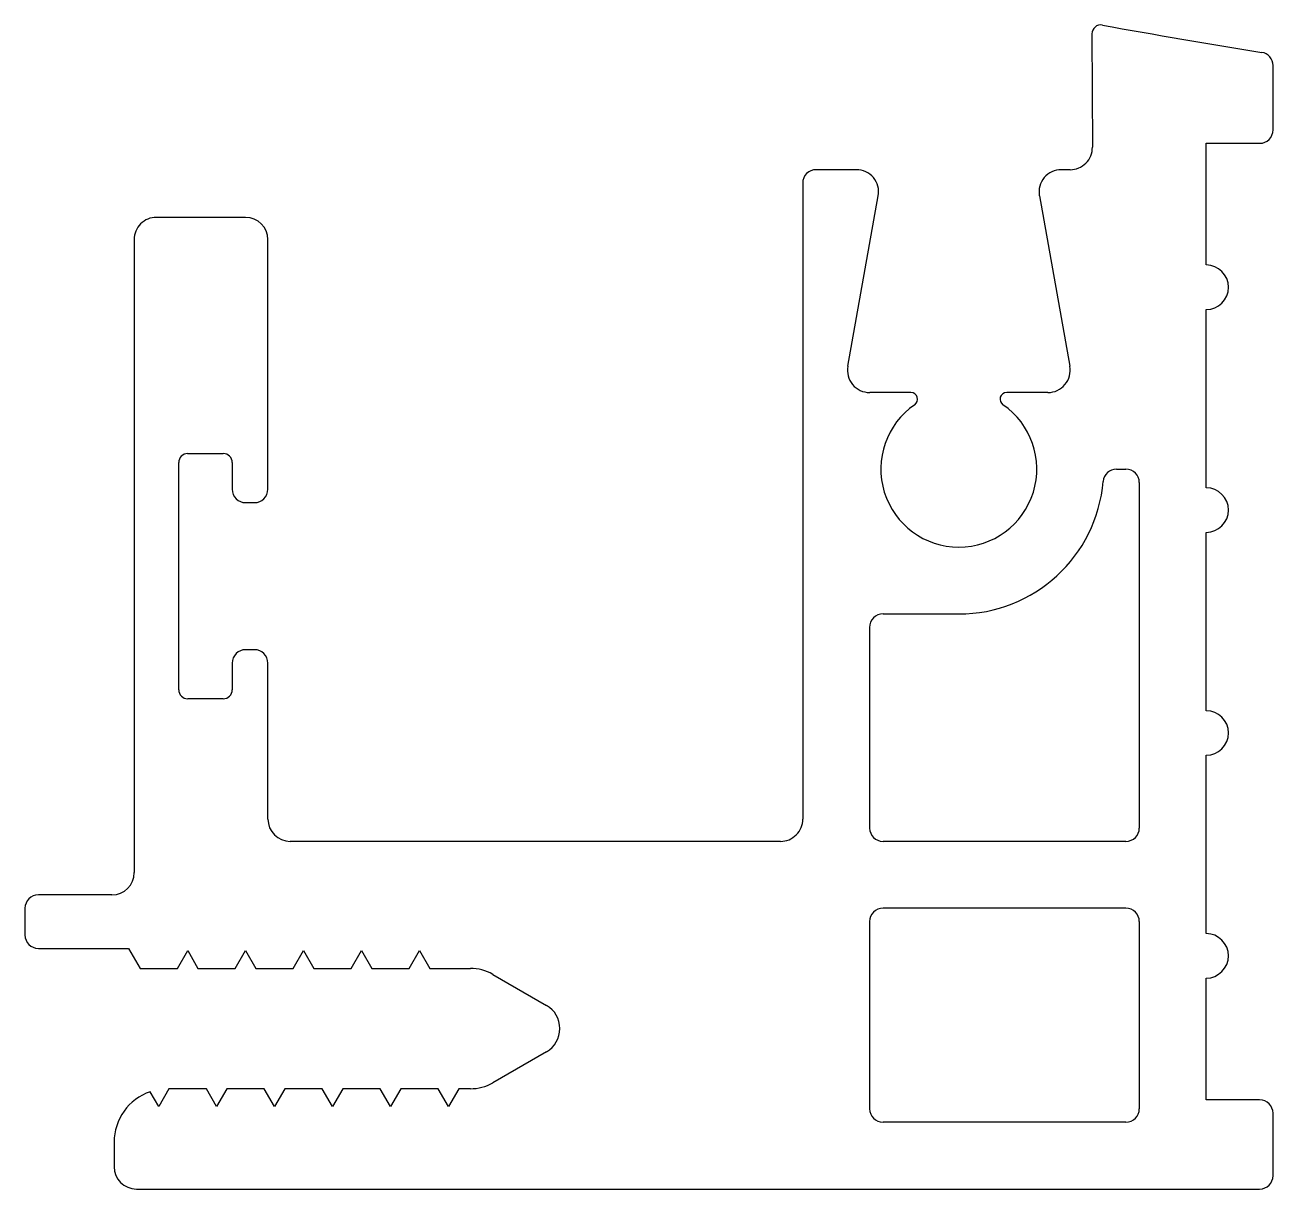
# Model space of a CAD drawing. Extents: x 619.9 to 647.9, y 670 to 696.1.
import ezdxf

# ---------------------------------------------------------------- set-up
doc = ezdxf.new("R2010")
doc.units = 0
doc.layers.get('0').update_dxf_attribs({"linetype": 'CONTINUOUS'})

msp = doc.modelspace()

# ---------------------------------------------------------------- linework, layer by layer
for p, q in [((643.79, 695.903), (643.803, 693.359)), ((647.855, 693.749), (647.855, 695.193)), ((646.355, 693.449), (647.555, 693.449)), ((646.355, 690.719), (646.355, 693.449)), ((638.507, 692.857), (637.604, 692.857)), ((643.303, 692.857), (643.104, 692.857)), ((637.304, 692.557), (637.305, 678.287)), ((638.315, 688.445), (638.999, 692.268)), ((642.612, 692.268), (643.296, 688.445)), ((624.804, 691.787), (622.804, 691.787)), ((622.304, 691.287), (622.305, 677.087)), ((625.304, 685.687), (625.304, 691.287)), ((646.355, 685.719), (646.355, 689.719)), ((639.731, 687.856), (638.807, 687.857)), ((642.804, 687.857), (641.88, 687.856)), ((623.504, 686.487), (624.304, 686.487)), ((623.305, 681.187), (623.304, 686.287)), ((624.504, 686.287), (624.504, 685.687)), ((644.343, 686.139), (644.555, 686.139)), ((644.855, 685.839), (644.855, 678.087)), ((624.804, 685.387), (625.004, 685.387)), ((646.355, 680.719), (646.355, 684.719)), ((639.105, 682.889), (640.806, 682.889)), ((638.805, 682.589), (638.805, 678.087)), ((625.004, 682.087), (624.805, 682.087)), ((624.505, 681.787), (624.505, 681.187)), ((625.305, 678.287), (625.304, 681.787)), ((624.302, 680.987), (623.505, 680.987)), ((646.355, 675.719), (646.355, 679.719)), ((636.805, 677.787), (625.805, 677.787)), ((644.555, 677.787), (639.105, 677.787)), ((621.805, 676.587), (620.155, 676.587)), ((619.855, 676.287), (619.855, 675.687)), ((644.555, 676.287), (639.105, 676.287)), ((638.805, 675.987), (638.805, 671.787)), ((644.855, 675.987), (644.855, 671.787)), ((620.155, 675.387), (622.176, 675.387)), ((622.176, 675.387), (622.436, 674.937)), ((623.274, 674.937), (623.505, 675.337)), ((623.505, 675.337), (623.736, 674.937)), ((624.574, 674.937), (624.805, 675.337)), ((624.805, 675.337), (625.036, 674.937)), ((625.874, 674.937), (626.105, 675.337)), ((626.105, 675.337), (626.336, 674.937)), ((627.174, 674.937), (627.405, 675.337)), ((627.405, 675.337), (627.636, 674.937)), ((628.474, 674.937), (628.705, 675.337)), ((628.705, 675.337), (628.936, 674.937)), ((622.436, 674.937), (623.274, 674.937)), ((623.736, 674.937), (624.574, 674.937)), ((625.036, 674.937), (625.874, 674.937)), ((626.336, 674.937), (627.174, 674.937)), ((627.636, 674.937), (628.474, 674.937)), ((628.936, 674.937), (629.848, 674.937)), ((630.348, 674.803), (631.555, 674.107)), ((646.355, 671.987), (646.355, 674.719)), ((631.555, 673.067), (630.348, 672.371)), ((622.855, 671.837), (622.662, 672.171)), ((623.086, 672.237), (622.855, 671.837)), ((623.924, 672.237), (623.086, 672.237)), ((624.155, 671.837), (623.924, 672.237)), ((624.386, 672.237), (624.155, 671.837)), ((625.224, 672.237), (624.386, 672.237)), ((625.455, 671.837), (625.224, 672.237)), ((625.686, 672.237), (625.455, 671.837)), ((626.524, 672.237), (625.686, 672.237)), ((626.755, 671.837), (626.524, 672.237)), ((626.986, 672.237), (626.755, 671.837)), ((627.824, 672.237), (626.986, 672.237)), ((628.055, 671.837), (627.824, 672.237)), ((628.286, 672.237), (628.055, 671.837)), ((629.124, 672.237), (628.286, 672.237)), ((629.355, 671.837), (629.124, 672.237)), ((629.586, 672.237), (629.355, 671.837)), ((629.848, 672.237), (629.586, 672.237)), ((647.555, 671.987), (646.355, 671.987)), ((644.555, 671.487), (639.105, 671.487)), ((647.855, 670.287), (647.855, 671.687)), ((621.855, 671.037), (621.855, 670.487)), ((622.355, 669.987), (647.555, 669.987))]:
    msp.add_line(p, q)
for centre, radius, start, end in [((643.99, 695.904), 0.2, 79.6854, 180.2913), ((674.112, 861.411), 168.026, 259.68531, 260.92239), ((647.555, 695.193), 0.3, 360, 80.9227), ((647.555, 693.749), 0.3, 270, 360), ((643.303, 693.357), 0.5, 270.0019, 0.2913), ((637.604, 692.557), 0.3, 89.9912, 180.0022), ((638.507, 692.357), 0.5, 349.8512, 89.9981), ((643.104, 692.357), 0.5, 90.0019, 190.1488), ((622.804, 691.287), 0.5, 90.0003, 180.0035), ((624.804, 691.287), 0.5, 0.0024, 90.0003), ((646.355, 690.219), 0.5, 270, 90), ((638.807, 688.357), 0.5, 169.8512, 269.9981), ((642.804, 688.357), 0.5, 270.0019, 10.1488), ((639.731, 687.706), 0.15, 304.4291, 89.9981), ((641.88, 687.706), 0.15, 90.0019, 235.5709), ((640.806, 686.139), 1.75, 124.4286, 55.5714), ((623.504, 686.287), 0.2, 90.0029, 180.0029), ((624.304, 686.287), 0.2, 0.0024, 90.0026), ((644.343, 685.839), 0.3, 90, 175.1523), ((644.555, 685.839), 0.3, 360, 90), ((640.806, 686.139), 3.25, 269.9999, 355.1522), ((624.804, 685.687), 0.3, 180.0024, 270.0029), ((625.004, 685.687), 0.3, 270.0029, 0.0028), ((646.355, 685.219), 0.5, 270, 90), ((639.105, 682.589), 0.3, 90, 180.0023), ((624.805, 681.787), 0.3, 90.0019, 180.0024), ((625.004, 681.787), 0.3, 0.0024, 90.0019), ((623.505, 681.187), 0.2, 180.0029, 270.0029), ((624.305, 681.187), 0.2, 269.363, 0.0024), ((646.355, 680.219), 0.5, 270, 90), ((625.805, 678.287), 0.5, 180.0024, 270.0019), ((636.805, 678.287), 0.5, 270.0013, 0.0023), ((639.105, 678.087), 0.3, 180.0023, 270.0013), ((644.555, 678.087), 0.3, 270.0013, 0), ((621.805, 677.087), 0.5, 270, 0), ((620.155, 676.287), 0.3, 90, 180), ((639.105, 675.987), 0.3, 90.0013, 180.0019), ((644.555, 675.987), 0.3, 360, 90.0013), ((620.155, 675.687), 0.3, 180, 270), ((646.355, 675.219), 0.5, 270, 90), ((629.848, 673.937), 1, 60, 90), ((631.255, 673.587), 0.6, 300, 60), ((629.848, 673.237), 1, 270, 300), ((623.055, 671.037), 1.2, 109.1058, 180), ((639.105, 671.787), 0.3, 180.0019, 270), ((644.555, 671.787), 0.3, 270, 0), ((647.555, 671.687), 0.3, 360, 90), ((622.355, 670.487), 0.5, 180, 270), ((647.555, 670.287), 0.3, 270, 0)]:
    msp.add_arc(centre, radius, start, end)

doc.saveas('drawing.dxf')
